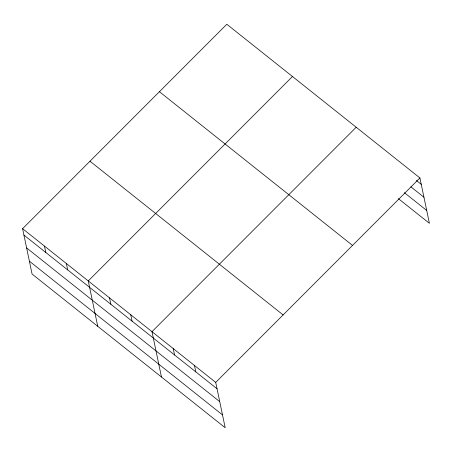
<?xml version="1.0" encoding="UTF-8"?>
<svg xmlns="http://www.w3.org/2000/svg" width="452" height="452" viewBox="0 0 452 452"><rect width="100%" height="100%" fill="white"/><g stroke="black" fill="none" stroke-linecap="round" stroke-linejoin="round"><path stroke-width="0.68" d="M22.6 228.678L215.711 382.392L225.192 427.75L32.075 274.036L22.6 228.678L226.808 24.25L419.925 177.964L429.4 223.322L398.353 198.609M292.467 76.512L88.259 280.941L97.734 326.299M356.199 127.238L151.985 331.666L161.46 377.024M215.711 382.392L419.925 177.964M416.36 180.461L421.264 184.359M410.874 186.812L423.948 197.219M404.382 192.688L426.716 210.462M159.42 91.711L352.537 245.425M89.988 161.217L283.105 314.931M23.939 235.08L217.05 388.788M26.623 247.933L219.734 401.647M29.391 261.183L222.503 414.891M194.473 365.482L195.806 371.883M173.229 348.577L174.568 354.973M130.741 314.756L132.08 321.157M109.503 297.851L110.836 304.252M66.371 263.522L67.71 269.923M44.488 246.103L45.821 252.498"/></g></svg>
